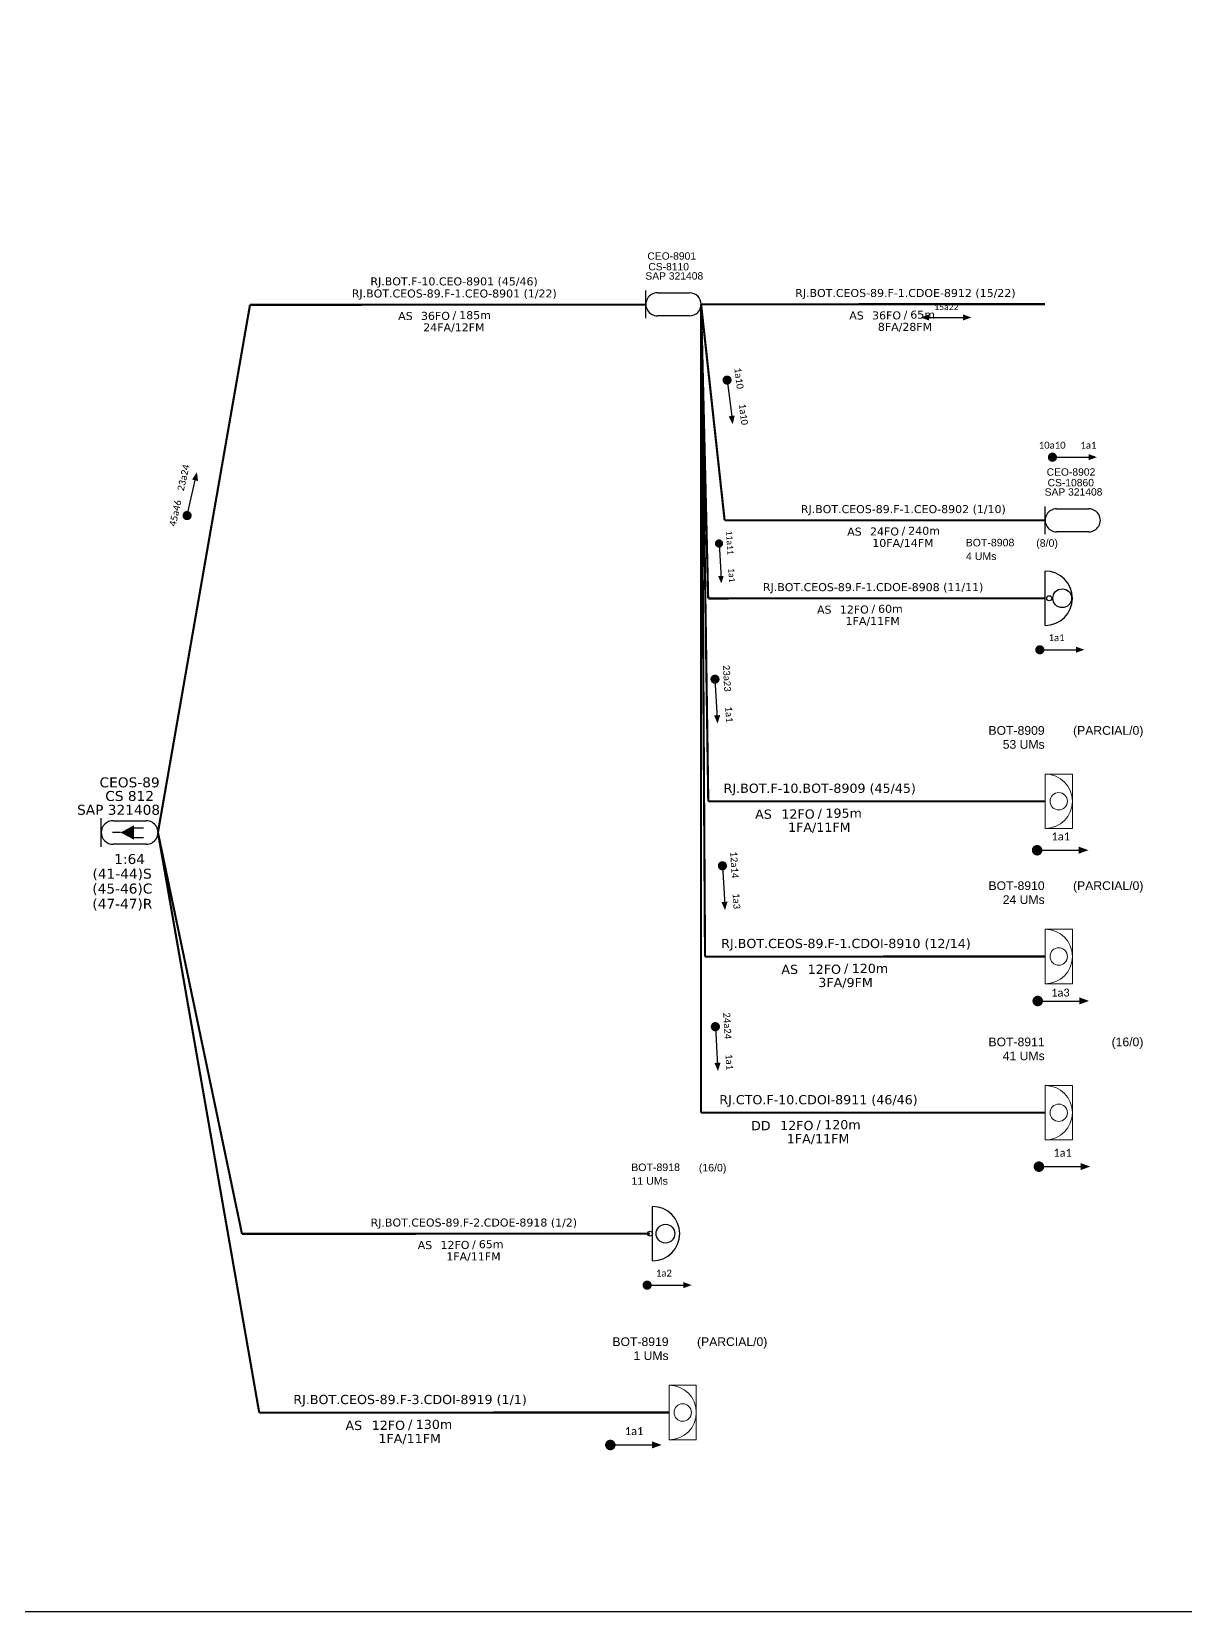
# Model space of a CAD drawing. Header units: metres. Extents: x 355 to 1196, y 178 to 772.
# Drawn here: x 633.4 to 860.3, y 177.6 to 488.5 of the extents above; entities that cross this region are included whole.
import ezdxf
from ezdxf.enums import TextEntityAlignment as Align

# ---------------------------------------------------------------- set-up
doc = ezdxf.new("R2010")
doc.units = ezdxf.units.M
for name, color, linetype, lineweight in [("20.0-LEGENDA DOS CDO'S", 1, 'Continuous', 0), ('20.1-CDO_INTERIOR', 1, 'Continuous', 0), ('20.2-CDO_POSTE', 1, 'Continuous', 5), ('40.1-ETIQUETAS', 1, 'Continuous', 20)]:
    doc.layers.add(name, color=color, linetype=linetype, lineweight=lineweight)
for name, color, linetype in [('20.4-CEOS', 1, 'Continuous'), ('CAP a instalar', 1, 'Continuous'), ('label_cabos', 7, 'Continuous'), ('SETA', 7, 'Continuous'), ('UNIFILAR', 7, 'Continuous')]:
    doc.layers.add(name, color=color, linetype=linetype)
doc.styles.add('ARIAL', font='arial.ttf')
doc.styles.add('siredit', font='verdana.ttf')
doc.styles.get("Standard").update_dxf_attribs({"font": 'arial.ttf'})
doc.linetypes.add('FENCELINE1', pattern='A,0.25,-0.1,[133,ltypeshp.shx,S=0.1,R=0,X=-0.1,Y=0],-0.1,1', length=1.45)

# ---------------------------------------------------------------- blocks, each defined once
blk = doc.blocks.new('CEOS_RP_CT_DRT')
at = {"layer": '20.4-CEOS', "color": 0}
for p, q in [((-4.535403051954999, 1.193932948173999), (-1.192121196201999, 1.193932948168999)), ((-1.192121196205, -1.189622502886999), (-4.535403051958, -1.189622502881999))]:
    blk.add_line(p, q, dxfattribs=at)
for points in [[(-5.727180777477999, -1.434831566566999), (-5.727180777474, 1.439142011863)], [(-3.786662383189998, 0.002155222654), (-4.590513158058, 0.002155222655)], [(-2.467895913357999, 0.475030468559), (-1.452774222781999, 0.475030468558)], [(-2.467895913358999, -0.516638740346), (-1.452774222783, -0.5166387403480001)]]:
    blk.add_lwpolyline(points, dxfattribs=at)
blk.add_lwpolyline([(-3.786662383189998, 0.002155222654, 0, 1.471254382142999, 0), (-2.406465769753999, 0.002155222652, 1.471254382142999, 1.471254382142999, 0)], format="xyseb", dxfattribs=at)
for centre, start, end in [((-4.535403051956, 0.002155222655), 89.99999999990895, 269.9999999999089), ((-1.192121196203, 0.00215522265), 269.9999999999089, 89.99999999990895)]:
    blk.add_arc(centre, 1.191777725519199, start, end, dxfattribs=at)
at = {"layer": '20.4-CEOS', "color": 7, "style": 'siredit'}
for tag, p in [('Nº_DA_CEOS', (-2.863762124082, 5.595917801464)), ('LOCAL', (-2.863762124082, 4.242648332013)), ('SAP', (-2.863762124082, 2.776606380735)), ('RACIO_SPLITAGEM', (-2.863762124082, -1.884655211951999)), ('FIBRAS_SPLITTER', (-2.863762124082, -3.576242074805)), ('RESERVA_FINAIS', (-2.863762124082, -6.392235737012)), ('FIBRAS_TOP_C', (-2.863762124082, -5.080238687835999))]:
    blk.add_attdef(tag, text='', height=1.009676276196999, dxfattribs=at).set_placement(p, align=Align.TOP_CENTER)
blk = doc.blocks.new('ETIQUETA_RS5F')
at = {"layer": '40.1-ETIQUETAS', "color": 0, "style": 'siredit'}
blk.add_text('/', height=1.5, dxfattribs=at).set_placement((1.549003768403999, -1.954241996242999), align=Align.MIDDLE_RIGHT)
for tag, p in [('ETIQUETA_R_SECUNDARIA', (1.183185704455, 2.104300005362)), ('ETIQUETA_R_PRIMARIA', (1.183185704455, 4.104300005362)), ('F_ATIVAS/F_MORTAS', (1.112003950762, -4.244905073341))]:
    blk.add_attdef(tag, text='', height=1.5, dxfattribs=at).set_placement(p, align=Align.MIDDLE_CENTER)
for tag, p in [('TIPO_CABO', (-6.615505561655, -2.115119524237)), ('CAP_CABO', (0.366609137497, -2.092994078244))]:
    blk.add_attdef(tag, text='', height=1.5, dxfattribs=at).set_placement(p, align=Align.MIDDLE_RIGHT)
blk.add_attdef('METROS', text='', height=1.5, dxfattribs=at).set_placement((2.112003950761999, -1.954241996242999), align=Align.MIDDLE_LEFT)
for tag, p in [('FUSÃO_1', (0.8177571882649999, -8.387413705695998)), ('FUSÃO_2', (0.8177571882649999, -10.598796407304)), ('FUSÃO_3', (0.8177571882649999, -12.933033763959)), ('FUSÃO_4', (0.8177571882649999, -15.144416397489)), ('FUSÃO_5', (0.8177571882649999, -17.158649813296))]:
    blk.add_attdef(tag, text='', height=1.5, dxfattribs=at).set_placement(p, align=Align.CENTER)
blk = doc.blocks.new('CDOE-TEXTO PADRÃO')
at = {"layer": "20.0-LEGENDA DOS CDO'S", "color": 0, "style": 'ARIAL'}
for tag, p in [('CDO_N', (0.493728578091, 7.386782050132999)), ('CORDOALHA', (0.50003272295, 4.325541555881999)), ('SAP', (0.50549942255, 1.670954406261)), ('SPLITER_1', (0.5878003835680001, -0.914833843708)), ('SPLITER_2', (0.6047192811970001, -3.549647033214998)), ('(XX-XX_F)S', (0.540888845921, -8.291952311993)), ('(XX-XX_L)S', (0.5461066365240002, -10.8256752491)), ('UMS', (0.5461066365240002, -13.148704111576))]:
    blk.add_attdef(tag, p, '', height=1.699859509058, rotation=0.117991604298, dxfattribs=at)
blk.add_attdef('FIBRAS_UTILIZADAS', text='', height=1.699859509058, rotation=0.117991604298, dxfattribs=at).set_placement((19.766620337963, 7.426471590996), align=Align.CENTER)
blk = doc.blocks.new('CDOI_INT')
at = {"layer": '20.1-CDO_INTERIOR', "color": 0, "lineweight": 18}
blk.add_lwpolyline([(4.249981471179998, -4.249988726767999), (4.249981471179998, 4.250011275022999), (-1.8529716e-05, 4.250011275022999), (-1.8529716e-05, -4.249988726767999)], close=True, dxfattribs=at)
blk.add_circle((2.124981470732, 1.1274127e-05), 1.360000000286615, dxfattribs=at)
blk.add_arc((-1.8529716e-05, 1.1274127e-05), 4.250000000895674, 270, 90, dxfattribs=at)
at = {"layer": "20.0-LEGENDA DOS CDO'S", "color": 0, "style": 'ARIAL'}
for tag, p in [('CDO_N', (-0.083164922331, 10.380986293812)), ('SPLITER_1', (21.176759130808, 10.380986293812)), ('SPLITER_2', (21.193678029792, 8.681501830021)), ('SAP', (-0.083164922331, 6.226866877454999)), ('SURVEY', (-0.07814626409900001, 8.200063073254)), ('1:XX', (5.943843487361, -2.215305510503)), ('UMS', (5.94384348736, -4.242847191936998))]:
    blk.add_attdef(tag, p, '', height=1.360262643476999, dxfattribs=at)
blk.add_attdef('FIBRAS_UTILIZADAS', text='', height=1.360262643476999, dxfattribs=at).set_placement((15.339433351403, 10.380986293812), align=Align.CENTER)
blk = doc.blocks.new('SAN')
at = {"layer": 'SETA'}
blk.add_lwpolyline([(-2.580289507290216, 0), (6.01662476578349, 0)], dxfattribs=at)
for points in [[(-2.097964054679323, -0.6622681378419202), (-3.930195666256736, 0.0043985288248223), (-2.097964054679323, 0.6710651954915648)], [(5.326715689567094, 0.6798998117703832), (7.158947301144508, 0.0132331451036407), (5.326715689567094, -0.6534335215631017)]]:
    blk.add_solid(points, dxfattribs=at)

msp = doc.modelspace()

# ---------------------------------------------------------------- linework, layer by layer
at = {"color": 7}
msp.add_lwpolyline([(354.9831007365853, 177.5812887360345), (1195.983100736585, 177.5812887360345), (1195.983100736585, 771.5812887360302), (354.9831007365853, 771.5812887360302)], close=True, dxfattribs=at)
for points, const_width in [([(770.1378912600173, 420.354206603522, 1), (770.2505069512588, 419.4612801193735, 1)], 0.9), ([(833.7374184152418, 404.7256030572437, 1), (834.6374184152451, 404.7256030572437, 1)], 0.9), ([(663.879470872926, 392.8072021202849, 1), (664.0797104408551, 393.6846439220266, 1)], 0.9), ([(768.5837626429, 388.1482696255177, 1), (768.6301878533221, 387.3396011521343, 1)], 0.81), ([(831.2556223934065, 366.8335291556103, 1), (832.1556223934098, 366.8335291556103, 1)], 0.9), ([(767.7858385300957, 361.4935083786205, 1), (767.8374220972311, 360.5949878526394, 1)], 0.9), ([(830.6548820253068, 327.3761116177485, 1), (831.6912412761318, 327.3761116177485, 1)], 1.036359250740646), ([(769.250609805319, 324.7665148067248, 1), (769.3021933724544, 323.8679942807441, 1)], 0.9), ([(830.7771404866359, 297.7095243948544, 1), (831.8134997374608, 297.7095243948544, 1)], 1.036359250740646), ([(767.8632391740376, 293.1030490117895, 1), (767.9148227411731, 292.204528485808, 1)], 0.9), ([(831.0167729415308, 265.1091202422913, 1), (832.0531321923556, 265.1091202422913, 1)], 1.036359250740646), ([(754.0277522939234, 241.7817255171993, 1), (754.9277522939267, 241.7817255171993, 1)], 0.9), ([(746.7150186783043, 210.3350040444852, 1), (747.7513779291291, 210.3350040444852, 1)], 1.036359250740646)]:
    msp.add_lwpolyline(points, format="xyb", close=True, dxfattribs=dict(const_width=const_width))
at = {"layer": '20.4-CEOS', "color": 5}
for p, q in [((754.2242040151382, 432.0915360472289), (754.2242040151463, 437.5422390521024)), ((756.4844984306485, 437.0771819651816), (762.825279220724, 437.0771819651721)), ((762.8252792207176, 432.5565931341325), (756.4844984306437, 432.5565931341421))]:
    msp.add_line(p, q, dxfattribs=at)
at = {"layer": '20.4-CEOS', "color": 7}
for p, q in [((832.756110907766, 389.582856247628), (832.756110907774, 395.0335592525016)), ((835.0164053232762, 394.5685021655808), (841.3571861133518, 394.5685021655712)), ((841.3571861133454, 390.0479133345316), (835.0164053232714, 390.0479133345412))]:
    msp.add_line(p, q, dxfattribs=at)
at = {"layer": '20.4-CEOS', "color": 5}
for centre, start, end in [((756.4844984306469, 434.816887549679), 89.99999999987895, 269.9999999999193), ((762.8252792207223, 434.8168875496694), 269.9999999999222, 89.99999999991932)]:
    msp.add_arc(centre, 2.260294415503045, start, end, dxfattribs=at)
at = {"layer": '20.4-CEOS', "color": 7}
for centre, start, end in [((835.0164053232746, 392.3082077500781), 89.99999999987895, 269.9999999999193), ((841.3571861133502, 392.3082077500686), 269.9999999999193, 89.99999999991932)]:
    msp.add_arc(centre, 2.260294415503045, start, end, dxfattribs=at)
at = {"layer": 'CAP a instalar', "color": 7, "linetype": 'FENCELINE1', "ltscale": 7, "const_width": 0.4199040000000001}
for points in [[(658.2467435364207, 330.8739119231093), (676.1253723939964, 433.3883771975692)], [(676.1253723939964, 433.3883771975692), (676.3571094401397, 434.7171367774518)], [(676.3571094401397, 434.7171367774518), (754.2248802639346, 434.7616011551867)], [(765.0855736362265, 434.8168875496696), (832.75611090777, 434.8555290607715)], [(765.0855736362265, 434.8168875496696), (769.7092619905151, 392.3082077500648)], [(766.4753249921957, 376.9333057004385), (765.0855736362265, 434.8168875496696)], [(832.75611090777, 392.3082077500648), (769.7092619905151, 392.3082077500648)], [(766.4753249921818, 376.9333057004386), (832.75611090777, 376.9708548989065)], [(658.2474117583678, 330.8697189391343), (674.7733162462204, 251.8875163941394)], [(674.7733162462204, 251.8875163941394), (755.0327059900263, 251.9190512604953)]]:
    msp.add_lwpolyline(points, dxfattribs=at)
at = {"layer": 'CAP a instalar', "color": 1, "linetype": 'FENCELINE1', "ltscale": 7, "const_width": 0.4199040000000001}
for points in [[(765.0778949851818, 275.7240124034147), (765.0855736362265, 434.8168875496696)], [(765.0778949851818, 275.7240124034147), (832.75611090777, 275.7240124034147)]]:
    msp.add_lwpolyline(points, dxfattribs=at)
at = {"layer": 'CAP a instalar', "color": 8, "linetype": 'FENCELINE1', "ltscale": 7, "const_width": 0.4199040000000001}
for points in [[(765.0855736362265, 434.8168875496696), (765.8534530877108, 306.435106810683)], [(766.4946241585378, 337.0228915077873), (765.0855736362265, 434.8168875496696)], [(766.4946241585378, 337.0228915077873), (832.75611090777, 337.0228915077873)], [(678.1679457222415, 216.6933070782171), (658.2474117583678, 330.8697189391343)], [(765.8534530877104, 306.4351068106831), (832.75611090777, 306.4717441039206)], [(840.2532511752861, 306.4758496945709), (840.2532745154623, 306.4758497073525)], [(765.0642193912919, 275.7240124034147), (765.0778949851818, 275.7240124034147)], [(678.1679457222415, 216.6933070782171), (758.7890817037658, 216.72735975661)]]:
    msp.add_lwpolyline(points, dxfattribs=at)
at = {"layer": 'label_cabos', "color": 7}
for p, q in [((832.7561066474873, 371.6195937348764), (832.7561066474873, 382.3262606541406)), ((755.5282365480043, 246.5677900964654), (755.5282365480043, 257.2744570157297))]:
    msp.add_line(p, q, dxfattribs=at)
for centre, radius in [((833.5745739850171, 376.9713185722334), 0.4955348182619026), ((836.1174288084935, 376.9733908261215), 1.846594235232528), ((755.0327059900251, 251.9190512604955), 0.4955348182619026), ((758.0710956317633, 251.9211235143836), 1.846594235232528)]:
    msp.add_circle(centre, radius, dxfattribs=at)
for centre in [(832.7561066474873, 376.9729271527945), (755.5282365480043, 251.9211235143836)]:
    msp.add_arc(centre, 5.353333488375515, 270, 90, dxfattribs=at)
at = {"layer": 'SETA'}
for points in [[(770.1941991056397, 419.9077433614461), (771.1623465490754, 412.2313309251016)], [(834.1874184152451, 404.7256030572437), (841.9246412610131, 404.7256030572437)], [(663.9795906568921, 393.245923021158), (665.7010330564191, 400.789214970312)], [(768.6069752481127, 387.7439353888242), (769.0060888022314, 380.7918818478453)], [(831.7056223934097, 366.8335291556103), (839.4428452391777, 366.8335291556103)], [(767.811630313665, 361.0442481156281), (768.2550898182415, 353.3197441812071)], [(831.1730616507193, 327.3761116177485), (840.0825532852745, 327.3761116177485)], [(769.2764015888883, 324.3172545437325), (769.7198610934648, 316.5927506093114)], [(831.2953201120483, 297.7095243948544), (840.2048117466035, 297.7095243948544)], [(767.889030957607, 292.6537887487963), (768.3324904621835, 284.9292848143753)], [(831.5349525669432, 265.1091202422913), (840.4444442014984, 265.1091202422913)], [(754.4777522939268, 241.7817255171993), (762.2149751396943, 241.7817255171993)], [(747.2331983037167, 210.3350040444852), (756.1426899382719, 210.3350040444852)]]:
    msp.add_lwpolyline(points, dxfattribs=at)
for points in [[(771.6917525100479, 412.9239363981886), (771.3028062167426, 411.2128111396278), (770.5011838645221, 412.7737821431962)], [(841.3037230924151, 405.3375128878368), (842.9527315428347, 404.7375128878373), (841.3037230924151, 404.1375128878371)], [(664.9663134452517, 400.3200027519792), (665.9181599126529, 401.794186313161), (666.1362358475723, 400.0530166614115)], [(769.5238731710256, 381.3813540591099), (769.0698225935513, 379.8687359786155), (768.4456485398516, 381.3194537785459)], [(838.8219270705798, 367.4454389862038), (840.4709355209993, 366.845438986204), (838.8219270705798, 366.2454389862041)], [(768.8304057835683, 353.9747133048353), (768.3259051419301, 352.29402654873), (767.6323784155973, 353.9059352153193)], [(839.3675596319212, 328.0807320772555), (841.2664098119901, 327.3898259100738), (839.3675596319212, 326.6989197429445)], [(770.2951770587916, 317.2477197329396), (769.7906764171535, 315.5670329768344), (769.0971496908206, 317.178941643424)], [(839.4898180932502, 298.4141448543612), (841.3886682733191, 297.7232386871796), (839.4898180932502, 297.0323325200503)], [(768.9078064275103, 285.5842539380033), (768.4033057858721, 283.9035671818982), (767.7097790595393, 285.5154758484877)], [(839.7294505481451, 265.8137407017986), (841.6283007282141, 265.1228345346169), (839.7294505481451, 264.4319283674874)], [(761.5940569710964, 242.3936353477928), (763.2430654215159, 241.7936353477932), (761.5940569710964, 241.1936353477929)], [(755.4276962849186, 211.0396245039924), (757.3265464649876, 210.3487183368105), (755.4276962849186, 209.6578121696812)]]:
    msp.add_solid(points, dxfattribs=at)

# ---------------------------------------------------------------- block references
at = {"layer": '20.2-CDO_POSTE', "color": 7}
ref = msp.add_blockref('CDOE-TEXTO PADRÃO', (834.3026996409329, 394.7184653975282), dxfattribs=dict(at, xscale=0.8528005328874058, yscale=0.8528005328874058, zscale=0.8528005328874058))
ref.add_attrib('CDO_N', 'CS-10860', (833.2378916046274, 398.988497759174), dxfattribs={"layer": "20.0-LEGENDA DOS CDO'S", "color": 0, "height": 1.449641090891566, "rotation": 0.117991605087651, "style": 'ARIAL'})
ref.add_attrib('SAP', 'CEO-8902', (833.053009778552, 401.08527412219), dxfattribs={"layer": "20.0-LEGENDA DOS CDO'S", "color": 0, "height": 1.449641090891566, "rotation": 0.117991605087651, "style": 'ARIAL'})
ref = msp.add_blockref('CDOE-TEXTO PADRÃO', (832.5618271172393, 392.8893767356834), dxfattribs=dict(at, xscale=0.8528005328874058, yscale=0.8528005328874058, zscale=0.8528005328874058))
ref.add_attrib('CDO_N', 'SAP 321408', (832.6571024077804, 397.1594090973263), dxfattribs={"layer": "20.0-LEGENDA DOS CDO'S", "color": 0, "height": 1.449641090891566, "rotation": 0.117991605087651, "style": 'ARIAL'})
ref = msp.add_blockref('CDOE-TEXTO PADRÃO', (823.5049160069049, 377.2083529598111), dxfattribs=dict(at, xscale=0.8748000025749206, yscale=0.8748000025749206, zscale=0.8748000025749206))
ref.add_attrib('CDO_N', 'BOT-8908', (817.1226490890801, 387.1685382164115), dxfattribs={"layer": "20.0-LEGENDA DOS CDO'S", "color": 0, "height": 1.487037098524051, "rotation": 0.1179916043064286, "style": 'ARIAL'})
ref.add_attrib('CORDOALHA', '4 UMs', (817.1775083100617, 384.4869558460098), dxfattribs={"layer": "20.0-LEGENDA DOS CDO'S", "color": 0, "height": 1.487037098524051, "rotation": 0.1179916043064286, "style": 'ARIAL'})
ref.add_attrib('FIBRAS_UTILIZADAS', '       (8/0)', dxfattribs={"layer": "20.0-LEGENDA DOS CDO'S", "color": 0, "height": 1.487037098524051, "rotation": 0.1179916043064286, "style": 'ARIAL'}).set_placement((831.113135263902, 387.0992434806222), align=Align.CENTER)
at = {"layer": '20.2-CDO_POSTE', "color": 8}
ref = msp.add_blockref('CDOI_INT', (832.7561342479462, 337.0228773068076), dxfattribs=dict(at, xscale=1.259607879354286, yscale=1.259607879354286, zscale=1.259607879354286))
ref.add_attrib('CDO_N', 'BOT-8909', dxfattribs={"layer": "20.0-LEGENDA DOS CDO'S", "color": 0, "height": 1.713397543715592, "style": 'ARIAL'}).set_placement((832.6513790564878, 350.0988494380282), align=Align.RIGHT)
ref.add_attrib('FIBRAS_UTILIZADAS', '(PARCIAL/0)', dxfattribs={"layer": "20.0-LEGENDA DOS CDO'S", "color": 0, "height": 1.713397543715592, "style": 'ARIAL'}).set_placement((852.0778053619234, 350.0988494380282), align=Align.RIGHT)
ref.add_attrib('SURVEY', '53 UMs', dxfattribs={"layer": "20.0-LEGENDA DOS CDO'S", "color": 0, "height": 1.713397543715592, "style": 'ARIAL'}).set_placement((832.6577005977543, 347.3517413651359), align=Align.RIGHT)
ref = msp.add_blockref('CDOI_INT', (832.7561342479462, 306.4717441167022), dxfattribs=dict(at, xscale=1.259607879354286, yscale=1.259607879354286, zscale=1.259607879354286))
ref.add_attrib('CDO_N', 'BOT-8910', dxfattribs={"layer": "20.0-LEGENDA DOS CDO'S", "color": 0, "height": 1.713397543715592, "style": 'ARIAL'}).set_placement((832.6513790564878, 319.5477162479228), align=Align.RIGHT)
ref.add_attrib('FIBRAS_UTILIZADAS', '(PARCIAL/0)', dxfattribs={"layer": "20.0-LEGENDA DOS CDO'S", "color": 0, "height": 1.713397543715592, "style": 'ARIAL'}).set_placement((852.0778053619234, 319.5477162479228), align=Align.RIGHT)
ref.add_attrib('SURVEY', '24 UMs', dxfattribs={"layer": "20.0-LEGENDA DOS CDO'S", "color": 0, "height": 1.713397543715592, "style": 'ARIAL'}).set_placement((832.6577005977543, 316.8006081750306), align=Align.RIGHT)
at = {"layer": '20.2-CDO_POSTE', "color": 1}
ref = msp.add_blockref('CDOI_INT', (832.7561342479462, 275.7239982024349), dxfattribs=dict(at, xscale=1.259607879354286, yscale=1.259607879354286, zscale=1.259607879354286))
ref.add_attrib('CDO_N', 'BOT-8911', dxfattribs={"layer": "20.0-LEGENDA DOS CDO'S", "color": 0, "height": 1.713397543715592, "style": 'ARIAL'}).set_placement((832.6513790564878, 288.7999703336555), align=Align.RIGHT)
ref.add_attrib('FIBRAS_UTILIZADAS', '(16/0)', dxfattribs={"layer": "20.0-LEGENDA DOS CDO'S", "color": 0, "height": 1.713397543715592, "style": 'ARIAL'}).set_placement((852.0778053619234, 288.7999703336555), align=Align.RIGHT)
ref.add_attrib('SURVEY', '41 UMs', dxfattribs={"layer": "20.0-LEGENDA DOS CDO'S", "color": 0, "height": 1.713397543715592, "style": 'ARIAL'}).set_placement((832.6577005977543, 286.0528622607634), align=Align.RIGHT)
at = {"layer": '20.2-CDO_POSTE', "color": 7}
ref = msp.add_blockref('CDOE-TEXTO PADRÃO', (757.7192006124237, 254.2688280545653), dxfattribs=dict(at, xscale=0.8748000025749206, yscale=0.8748000025749206, zscale=0.8748000025749206))
ref.add_attrib('CDO_N', 'BOT-8918', (751.336933694599, 264.2290133111655), dxfattribs={"layer": "20.0-LEGENDA DOS CDO'S", "color": 0, "height": 1.487037098524051, "rotation": 0.1179916043064286, "style": 'ARIAL'})
ref.add_attrib('CORDOALHA', '11 UMs', (751.3917929155806, 261.5474309407637), dxfattribs={"layer": "20.0-LEGENDA DOS CDO'S", "color": 0, "height": 1.487037098524051, "rotation": 0.1179916043064286, "style": 'ARIAL'})
ref.add_attrib('FIBRAS_UTILIZADAS', '       (16/0)', dxfattribs={"layer": "20.0-LEGENDA DOS CDO'S", "color": 0, "height": 1.487037098524051, "rotation": 0.1179916043064286, "style": 'ARIAL'}).set_placement((765.3274198694204, 264.1597185753762), align=Align.CENTER)
at = {"layer": '20.2-CDO_POSTE', "color": 8}
ref = msp.add_blockref('CDOI_INT', (758.7890817037658, 216.72735975661), dxfattribs=dict(at, xscale=1.259607879354286, yscale=1.259607879354286, zscale=1.259607879354286))
ref.add_attrib('CDO_N', 'BOT-8919', dxfattribs={"layer": "20.0-LEGENDA DOS CDO'S", "color": 0, "height": 1.713397543715592, "style": 'ARIAL'}).set_placement((758.6843265123074, 229.8033318878307), align=Align.RIGHT)
ref.add_attrib('FIBRAS_UTILIZADAS', '(PARCIAL/0)', dxfattribs={"layer": "20.0-LEGENDA DOS CDO'S", "color": 0, "height": 1.713397543715592, "style": 'ARIAL'}).set_placement((778.110752817743, 229.8033318878307), align=Align.RIGHT)
ref.add_attrib('SURVEY', '1 UMs', dxfattribs={"layer": "20.0-LEGENDA DOS CDO'S", "color": 0, "height": 1.713397543715592, "style": 'ARIAL'}).set_placement((758.6906480535739, 227.0562238149386), align=Align.RIGHT)
at = {"layer": '20.4-CEOS', "color": 7}
ref = msp.add_blockref('CEOS_RP_CT_DRT', (658.2474117583678, 330.8697189391343), dxfattribs=dict(at, xscale=1.945499217510223, yscale=1.945499217510223, zscale=1.945499212799999))
ref.add_attrib('Nº_DA_CEOS', 'CEOS-89', dxfattribs={"color": 7, "height": 1.9643244005241, "style": 'siredit'}).set_placement((652.6759647868372, 341.7217271835025), align=Align.TOP_CENTER)
ref.add_attrib('LOCAL', 'CS 812', dxfattribs={"color": 7, "height": 1.9643244005241, "style": 'siredit'}).set_placement((652.6759647868372, 339.0421022030614), align=Align.TOP_CENTER)
ref.add_attrib('SAP', 'SAP 321408', dxfattribs={"color": 7, "height": 1.9643244005241, "style": 'siredit'}).set_placement((650.5047291692741, 336.3206465262297), align=Align.TOP_CENTER)
ref.add_attrib('RACIO_SPLITAGEM', '1:64', dxfattribs={"color": 7, "height": 1.9643244005241, "style": 'siredit'}).set_placement((652.6759647868372, 326.6357296821025), align=Align.TOP_CENTER)
ref.add_attrib('FIBRAS_SPLITTER', '(41-44)S', dxfattribs={"color": 7, "height": 1.9643244005241, "style": 'siredit'}).set_placement((651.2000147853618, 323.7507512921102), align=Align.TOP_CENTER)
ref.add_attrib('FIBRAS_TOP_C', '(45-46)C', dxfattribs={"color": 7, "height": 1.9643244005241, "style": 'siredit'}).set_placement((651.2414545041087, 320.826529108099), align=Align.TOP_CENTER)
ref.add_attrib('RESERVA_FINAIS', '(47-47)R', dxfattribs={"color": 7, "height": 1.9643244005241, "style": 'siredit'}).set_placement((651.2414545041087, 317.8231382540193), align=Align.TOP_CENTER)
at = {"layer": '40.1-ETIQUETAS', "color": 7}
ref = msp.add_blockref('ETIQUETA_RS5F', (715.290994852037, 434.7393689663198), dxfattribs=dict(at, xscale=1.049759986499793, yscale=1.049759986499793, zscale=1.049759986499793))
ref.add_attrib('ETIQUETA_R_PRIMARIA', 'RJ.BOT.F-10.CEO-8901 (45/46)', dxfattribs={"color": 0, "height": 1.57463998069635, "style": 'siredit'}).set_placement((716.4957761973093, 439.3329375396048), align=Align.MIDDLE_CENTER)
ref.add_attrib('ETIQUETA_R_SECUNDARIA', 'RJ.BOT.CEOS-89.F-1.CEO-8901 (1/22)', dxfattribs={"color": 0, "height": 1.57463998069635, "style": 'siredit'}).set_placement((716.5330558613867, 436.9483789150709), align=Align.MIDDLE_CENTER)
ref.add_attrib('TIPO_CABO', 'AS', dxfattribs={"color": 0, "height": 1.57463998069635, "style": 'siredit'}).set_placement((708.3463018228693, 432.5190011218133), align=Align.MIDDLE_RIGHT)
ref.add_attrib('CAP_CABO', '36FO', dxfattribs={"color": 0, "height": 1.57463998069635, "style": 'siredit'}).set_placement((715.6758464554191, 432.5422275317362), align=Align.MIDDLE_RIGHT)
ref.add_attrib('METROS', '185m', dxfattribs={"color": 0, "height": 1.57463998069635, "style": 'siredit'}).set_placement((717.5080920908198, 432.6878839158371), align=Align.MIDDLE_LEFT)
ref.add_attrib('F_ATIVAS/F_MORTAS', '24FA/12FM', dxfattribs={"color": 0, "height": 1.57463998069635, "style": 'siredit'}).set_placement((716.4583321043175, 430.2832374720044), align=Align.MIDDLE_CENTER)
ref = msp.add_blockref('ETIQUETA_RS5F', (804.019459048124, 434.8391197385377), dxfattribs=dict(at, xscale=1.049759986499793, yscale=1.049759986499793, zscale=1.049759986499793))
ref.add_attrib('ETIQUETA_R_SECUNDARIA', 'RJ.BOT.CEOS-89.F-1.CDOE-8912 (15/22)', dxfattribs={"color": 0, "height": 1.57463998069635, "style": 'siredit'}).set_placement((805.2615200574736, 437.0481296872888), align=Align.MIDDLE_CENTER)
ref.add_attrib('TIPO_CABO', 'AS', dxfattribs={"color": 0, "height": 1.57463998069635, "style": 'siredit'}).set_placement((797.0747660189562, 432.6187518940316), align=Align.MIDDLE_RIGHT)
ref.add_attrib('CAP_CABO', '36FO', dxfattribs={"color": 0, "height": 1.57463998069635, "style": 'siredit'}).set_placement((804.404310651506, 432.6419783039536), align=Align.MIDDLE_RIGHT)
ref.add_attrib('METROS', '65m', dxfattribs={"color": 0, "height": 1.57463998069635, "style": 'siredit'}).set_placement((806.2365562869066, 432.787634688055), align=Align.MIDDLE_LEFT)
ref.add_attrib('F_ATIVAS/F_MORTAS', '8FA/28FM', dxfattribs={"color": 0, "height": 1.57463998069635, "style": 'siredit'}).set_placement((805.1867963004044, 430.3829882442218), align=Align.MIDDLE_CENTER)
ref = msp.add_blockref('ETIQUETA_RS5F', (803.6149246930521, 392.3082077500652), dxfattribs=dict(at, xscale=1.049759986499793, yscale=1.049759986499793, zscale=1.049759986499793))
ref.add_attrib('ETIQUETA_R_SECUNDARIA', 'RJ.BOT.CEOS-89.F-1.CEO-8902 (1/10)', dxfattribs={"color": 0, "height": 1.57463998069635, "style": 'siredit'}).set_placement((804.8569857024017, 394.5172176988163), align=Align.MIDDLE_CENTER)
ref.add_attrib('TIPO_CABO', 'AS', dxfattribs={"color": 0, "height": 1.57463998069635, "style": 'siredit'}).set_placement((796.6702316638844, 390.0878399055587), align=Align.MIDDLE_RIGHT)
ref.add_attrib('CAP_CABO', '24FO', dxfattribs={"color": 0, "height": 1.57463998069635, "style": 'siredit'}).set_placement((803.9997762964341, 390.1110663154811), align=Align.MIDDLE_RIGHT)
ref.add_attrib('METROS', '240m', dxfattribs={"color": 0, "height": 1.57463998069635, "style": 'siredit'}).set_placement((805.8320219318348, 390.2567226995824), align=Align.MIDDLE_LEFT)
ref.add_attrib('F_ATIVAS/F_MORTAS', '10FA/14FM', dxfattribs={"color": 0, "height": 1.57463998069635, "style": 'siredit'}).set_placement((804.7822619453325, 387.8520762557494), align=Align.MIDDLE_CENTER)
ref = msp.add_blockref('ETIQUETA_RS5F', (797.6790782148568, 376.9511586372552), dxfattribs=dict(at, xscale=1.049759986499793, yscale=1.049759986499793, zscale=1.049759986499793))
ref.add_attrib('ETIQUETA_R_SECUNDARIA', 'RJ.BOT.CEOS-89.F-1.CDOE-8908 (11/11)', dxfattribs={"color": 0, "height": 1.57463998069635, "style": 'siredit'}).set_placement((798.9211392242065, 379.1601685860063), align=Align.MIDDLE_CENTER)
ref.add_attrib('TIPO_CABO', 'AS', dxfattribs={"color": 0, "height": 1.57463998069635, "style": 'siredit'}).set_placement((790.7343851856891, 374.7307907927483), align=Align.MIDDLE_RIGHT)
ref.add_attrib('CAP_CABO', '12FO', dxfattribs={"color": 0, "height": 1.57463998069635, "style": 'siredit'}).set_placement((798.0639298182389, 374.7540172026712), align=Align.MIDDLE_RIGHT)
ref.add_attrib('METROS', '60m', dxfattribs={"color": 0, "height": 1.57463998069635, "style": 'siredit'}).set_placement((799.8961754536394, 374.8996735867725), align=Align.MIDDLE_LEFT)
ref.add_attrib('F_ATIVAS/F_MORTAS', '1FA/11FM', dxfattribs={"color": 0, "height": 1.57463998069635, "style": 'siredit'}).set_placement((798.8464154671373, 372.4950271429394), align=Align.MIDDLE_CENTER)
at = {"layer": '40.1-ETIQUETAS', "color": 8}
ref = msp.add_blockref('ETIQUETA_RS5F', (786.986286760841, 337.0385103905813), dxfattribs=dict(at, xscale=1.208809414518262, yscale=1.208809414518262, zscale=1.208809414518262))
ref.add_attrib('ETIQUETA_R_SECUNDARIA', 'RJ.BOT.F-10.BOT-8909 (45/45)', dxfattribs={"color": 0, "height": 1.813214122867482, "style": 'siredit'}).set_placement((788.4165327795992, 339.5822080520279), align=Align.MIDDLE_CENTER)
ref.add_attrib('TIPO_CABO', 'AS', dxfattribs={"color": 0, "height": 1.813214122867482, "style": 'siredit'}).set_placement((778.9894013561053, 334.4817339952983), align=Align.MIDDLE_RIGHT)
ref.add_attrib('CAP_CABO', '12FO', dxfattribs={"color": 0, "height": 1.813214122867482, "style": 'siredit'}).set_placement((787.4294473378197, 334.5084794450965), align=Align.MIDDLE_RIGHT)
ref.add_attrib('METROS', '195m ', dxfattribs={"color": 0, "height": 1.813214122867482, "style": 'siredit'}).set_placement((789.5392970196647, 334.6762042685069), align=Align.MIDDLE_LEFT)
ref.add_attrib('F_ATIVAS/F_MORTAS', '1FA/11FM', dxfattribs={"color": 0, "height": 1.813214122867482, "style": 'siredit'}).set_placement((788.330487605345, 331.9072291720898), align=Align.MIDDLE_CENTER)
ref = msp.add_blockref('ETIQUETA_RS5F', (792.1511310036234, 306.4914827911335), dxfattribs=dict(at, xscale=1.208809414518262, yscale=1.208809414518262, zscale=1.208809414518262))
ref.add_attrib('ETIQUETA_R_SECUNDARIA', 'RJ.BOT.CEOS-89.F-1.CDOI-8910 (12/14)', dxfattribs={"color": 0, "height": 1.813214122867482, "style": 'siredit'}).set_placement((793.5813770223814, 309.0351804525803), align=Align.MIDDLE_CENTER)
ref.add_attrib('TIPO_CABO', 'AS', dxfattribs={"color": 0, "height": 1.813214122867482, "style": 'siredit'}).set_placement((784.1542455988875, 303.9347063958508), align=Align.MIDDLE_RIGHT)
ref.add_attrib('CAP_CABO', '12FO', dxfattribs={"color": 0, "height": 1.813214122867482, "style": 'siredit'}).set_placement((792.5942915806021, 303.9614518456488), align=Align.MIDDLE_RIGHT)
ref.add_attrib('METROS', '120m ', dxfattribs={"color": 0, "height": 1.813214122867482, "style": 'siredit'}).set_placement((794.704141262447, 304.1291766690591), align=Align.MIDDLE_LEFT)
ref.add_attrib('F_ATIVAS/F_MORTAS', '3FA/9FM', dxfattribs={"color": 0, "height": 1.813214122867482, "style": 'siredit'}).set_placement((793.4953318481273, 301.360201572642), align=Align.MIDDLE_CENTER)
at = {"layer": '40.1-ETIQUETAS', "color": 1}
ref = msp.add_blockref('ETIQUETA_RS5F', (786.7425115839047, 275.7396312862088), dxfattribs=dict(at, xscale=1.208809414518262, yscale=1.208809414518262, zscale=1.208809414518262))
ref.add_attrib('ETIQUETA_R_SECUNDARIA', 'RJ.CTO.F-10.CDOI-8911 (46/46)', dxfattribs={"color": 0, "height": 1.813214122867482, "style": 'siredit'}).set_placement((788.1727576026627, 278.2833289476553), align=Align.MIDDLE_CENTER)
ref.add_attrib('TIPO_CABO', 'DD', dxfattribs={"color": 0, "height": 1.813214122867482, "style": 'siredit'}).set_placement((778.7456261791689, 273.1828548909257), align=Align.MIDDLE_RIGHT)
ref.add_attrib('CAP_CABO', '12FO', dxfattribs={"color": 0, "height": 1.813214122867482, "style": 'siredit'}).set_placement((787.1856721608834, 273.209600340724), align=Align.MIDDLE_RIGHT)
ref.add_attrib('METROS', '120m ', dxfattribs={"color": 0, "height": 1.813214122867482, "style": 'siredit'}).set_placement((789.2955218427284, 273.3773251641342), align=Align.MIDDLE_LEFT)
ref.add_attrib('F_ATIVAS/F_MORTAS', '1FA/11FM', dxfattribs={"color": 0, "height": 1.813214122867482, "style": 'siredit'}).set_placement((788.0867124284086, 270.6083500677173), align=Align.MIDDLE_CENTER)
at = {"layer": '40.1-ETIQUETAS', "color": 7}
ref = msp.add_blockref('ETIQUETA_RS5F', (719.1372102198649, 251.8988913255171), dxfattribs=dict(at, xscale=1.049759986499793, yscale=1.049759986499793, zscale=1.049759986499793))
ref.add_attrib('ETIQUETA_R_SECUNDARIA', 'RJ.BOT.CEOS-89.F-2.CDOE-8918 (1/2)', dxfattribs={"color": 0, "height": 1.57463998069635, "style": 'siredit'}).set_placement((720.3792712292145, 254.1079012742683), align=Align.MIDDLE_CENTER)
ref.add_attrib('TIPO_CABO', 'AS', dxfattribs={"color": 0, "height": 1.57463998069635, "style": 'siredit'}).set_placement((712.1925171906971, 249.6785234810108), align=Align.MIDDLE_RIGHT)
ref.add_attrib('CAP_CABO', '12FO', dxfattribs={"color": 0, "height": 1.57463998069635, "style": 'siredit'}).set_placement((719.5220618232469, 249.701749890933), align=Align.MIDDLE_RIGHT)
ref.add_attrib('METROS', '65m', dxfattribs={"color": 0, "height": 1.57463998069635, "style": 'siredit'}).set_placement((721.3543074586474, 249.8474062750343), align=Align.MIDDLE_LEFT)
ref.add_attrib('F_ATIVAS/F_MORTAS', '1FA/11FM', dxfattribs={"color": 0, "height": 1.57463998069635, "style": 'siredit'}).set_placement((720.3045474721451, 247.4427598312012), align=Align.MIDDLE_CENTER)
at = {"layer": '40.1-ETIQUETAS', "color": 8}
ref = msp.add_blockref('ETIQUETA_RS5F', (706.4070741293665, 216.7429928403913), dxfattribs=dict(at, xscale=1.208809414518262, yscale=1.208809414518262, zscale=1.208809414518262))
ref.add_attrib('ETIQUETA_R_SECUNDARIA', 'RJ.BOT.CEOS-89.F-3.CDOI-8919 (1/1)', dxfattribs={"color": 0, "height": 1.813214122867482, "style": 'siredit'}).set_placement((707.8373201481246, 219.2866905018377), align=Align.MIDDLE_CENTER)
ref.add_attrib('TIPO_CABO', 'AS', dxfattribs={"color": 0, "height": 1.813214122867482, "style": 'siredit'}).set_placement((698.4101887246308, 214.1862164451081), align=Align.MIDDLE_RIGHT)
ref.add_attrib('CAP_CABO', '12FO', dxfattribs={"color": 0, "height": 1.813214122867482, "style": 'siredit'}).set_placement((706.8502347063452, 214.2129618949065), align=Align.MIDDLE_RIGHT)
ref.add_attrib('METROS', '130m ', dxfattribs={"color": 0, "height": 1.813214122867482, "style": 'siredit'}).set_placement((708.9600843881901, 214.3806867183167), align=Align.MIDDLE_LEFT)
ref.add_attrib('F_ATIVAS/F_MORTAS', '1FA/11FM', dxfattribs={"color": 0, "height": 1.813214122867482, "style": 'siredit'}).set_placement((707.7512749738704, 211.6117116218998), align=Align.MIDDLE_CENTER)
at = {"layer": 'UNIFILAR', "color": 5, "lineweight": -3, "xscale": 0.9, "yscale": 0.9, "zscale": 0.9}
msp.add_blockref('SAN', (811.8030872714462, 432.2234994825185), dxfattribs=at)

# ---------------------------------------------------------------- texts
at = {"attachment_point": 5}
for s, insert, char_height, width in [('{\\fCalibri|b0|i0|c0|p34;\\C7;15a22}', (813.3312786467006, 434.2904648163216), 1.224, 22.82291128998303), ('\\C7;\\fCalibri|b0|i0|c0|p34;10a10', (834.1429148292145, 407.0893470445853), 1.35, 22.82291128998303), ('\\C7;\\fCalibri|b0|i0|c0|p34;1a1', (841.2808254764781, 407.0893470445853), 1.35, 22.82291128998303), ('\\C7;\\fCalibri|b0|i0|c0|p34;1a1', (834.9943884020922, 369.1972731429523), 1.35, 22.82291128998303), ('\\C7;\\fCalibri|b0|i0|c0|p34;1a1', (835.8318948861285, 330.0979871151679), 1.554538876110968, 26.28081693800781), ('\\C7;\\fCalibri|b0|i0|c0|p34;1a3', (835.7580893980706, 299.3522891995675), 1.554538876110968, 26.28081693800781), ('\\C7;\\fCalibri|b0|i0|c0|p34;1a1', (836.1937858023523, 267.8309957397109), 1.554538876110968, 26.28081693800781), ('\\C7;\\fCalibri|b0|i0|c0|p34;1a2', (757.7665183026091, 244.1454695045411), 1.35, 22.82291128998303), ('\\C7;\\fCalibri|b0|i0|c0|p34;1a1', (751.8920315391258, 213.0568795419048), 1.554538876110968, 26.28081693800781)]:
    msp.add_mtext(s, dxfattribs=dict(at, insert=insert, char_height=char_height, width=width))
for s, insert, char_height, width, rotation in [('{\\fCalibri|b0|i0|c0|p34;\\C7;1a10}', (772.5337966677803, 420.2476690210752), 1.35, 22.82291128998303, 277.1881791987571), ('{\\fCalibri|b0|i0|c0|p34;\\C7;1a10}', (773.426953047318, 413.1658585117463), 1.35, 22.82291128998303, 277.1881791987571), ('\\C7;\\fCalibri|b0|i0|c0|p34;23a24', (663.2532939701792, 400.6874418511359), 1.349999999999999, 22.82291128998303, 77.14476861418456), ('\\C7;\\fCalibri|b0|i0|c0|p34;45a46', (661.6651915880735, 393.7284405411572), 1.349999999999999, 22.82291128998303, 77.14476861418456), ('\\C7;\\fCalibri|b0|i0|c0|p34;11a11', (770.7285520851718, 387.9058531210179), 1.215, 20.54062016098473, 273.2857124913806), ('\\C7;\\fCalibri|b0|i0|c0|p34;1a1', (771.096750978261, 381.492293891862), 1.215, 20.54062016098473, 273.2857124913806), ('{\\fCalibri|b0|i0|c0|p34;\\C7;23a23}', (770.1689379103979, 361.2241567069548), 1.35, 22.82291128998303, 273.2857124913806), ('\\C7;\\fCalibri|b0|i0|c0|p34;1a1', (770.5780477916078, 354.0979797856709), 1.35, 22.82291128998303, 273.2857124913806), ('\\C7;\\fCalibri|b0|i0|c0|p34;12a14', (771.6337091856211, 324.4971631350592), 1.35, 22.82291128998303, 273.2857124913806), ('{\\fCalibri|b0|i0|c0|p34;\\C7;1a3}', (772.0428190668312, 317.3709862137753), 1.35, 22.82291128998303, 273.2857124913806), ('{\\fCalibri|b0|i0|c0|p34;\\C7;24a24}', (770.2463385543398, 292.8336973401232), 1.35, 22.82291128998303, 273.2857124913806), ('\\C7;\\fCalibri|b0|i0|c0|p34;1a1', (770.6554484355497, 285.7075204188391), 1.35, 22.82291128998303, 273.2857124913806)]:
    msp.add_mtext(s, dxfattribs=dict(at, insert=insert, char_height=char_height, width=width, rotation=rotation))
at = {"layer": "20.0-LEGENDA DOS CDO'S", "color": 5, "style": 'ARIAL'}
for s, p in [('CEO-8901', (754.5211028859275, 443.5939539217905)), ('CS-8110', (754.705984712003, 441.4971775587741)), ('SAP 321408', (754.125195515156, 439.668088896926))]:
    msp.add_text(s, height=1.449641090891566, rotation=0.117991605087651, dxfattribs=at).set_placement(p)

doc.saveas('drawing.dxf')
